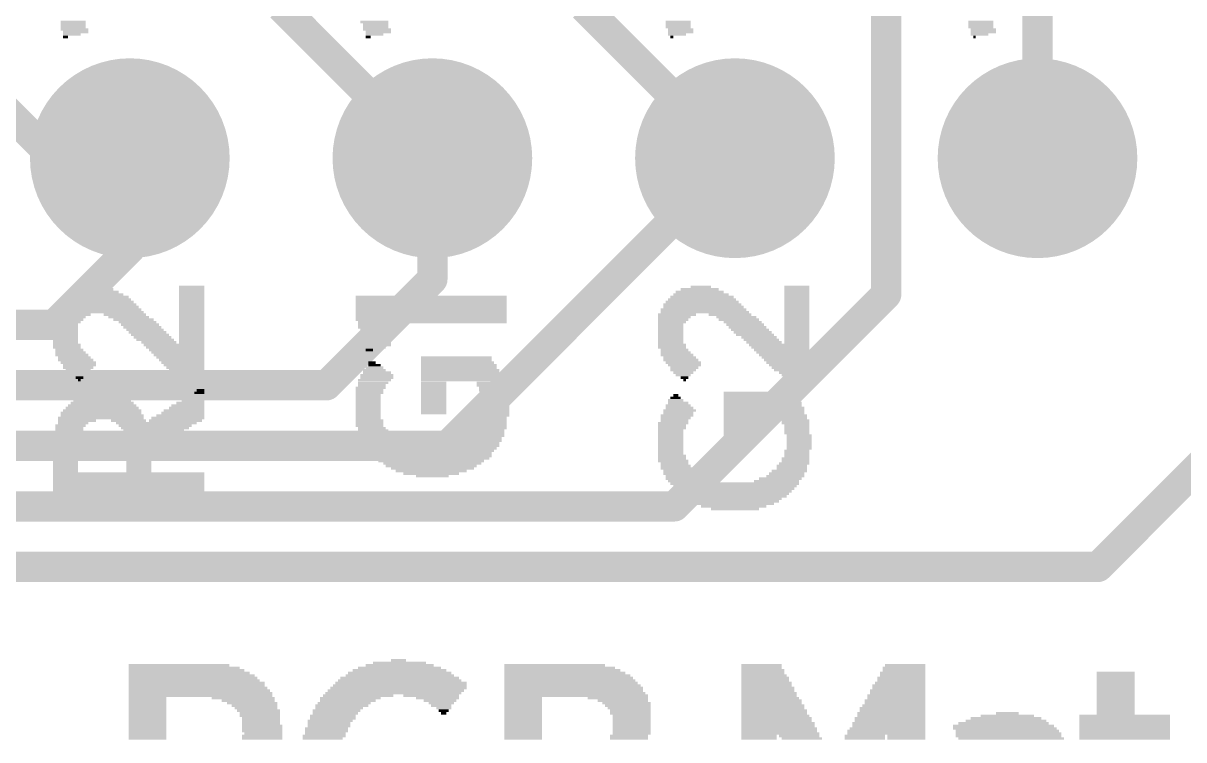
# Model space of a CAD drawing. Extents: x -1.3 to 65.2, y -0.1 to 30.9.
# Drawn here: x 49.91 to 59.65, y 16.2 to 22.21 of the extents above; entities that cross this region are included whole.
import ezdxf

# ---------------------------------------------------------------- set-up
doc = ezdxf.new("R2010")
doc.units = 0
for name, color, linetype in [('1', 12, 'CONTINUOUS'), ('16', 132, 'CONTINUOUS'), ('17', 110, 'CONTINUOUS'), ('200', 40, 'CONTINUOUS')]:
    doc.layers.add(name, color=color, linetype=linetype)

# ---------------------------------------------------------------- blocks, each defined once
blk = doc.blocks.new('ROUNDP')
at = {"const_width": 0.5}
blk.add_lwpolyline([(0, -0.25, 1), (0, 0.25, 1), (0, -0.25)], format="xyb", dxfattribs=at)
blk = doc.blocks.new('RECT')
blk.add_solid([(-0.5, -0.5), (0.5, -0.5), (-0.5, 0.5), (0.5, 0.5)])

msp = doc.modelspace()

# ---------------------------------------------------------------- linework, layer by layer
at = {"layer": '1', "const_width": 0.254}
for points in [[(57.15, 19.939), (57.15, 22.733)], [(58.42, 21.082), (58.42, 22.479)], [(50.8, 20.32), (50.8, 21.082)], [(53.34, 20.066), (53.34, 21.082)], [(53.467, 18.669), (55.88, 21.082)], [(50.165, 19.685), (50.8, 20.32)], [(52.451, 19.177), (53.34, 20.066)], [(55.372, 18.161), (57.15, 19.939)], [(41.275, 19.685), (50.165, 19.685)], [(58.928, 17.653), (60.96, 19.685)], [(41.529, 19.177), (52.451, 19.177)], [(41.783, 18.669), (53.467, 18.669)], [(42.037, 18.161), (55.372, 18.161)], [(42.418, 17.653), (58.928, 17.653)]]:
    msp.add_lwpolyline(points, dxfattribs=at)
at = {"layer": '1', "const_width": 0.127}
for points in [[(50.8635, 21.082, 1), (50.7365, 21.082)], [(53.4035, 21.082, 1), (53.2765, 21.082)], [(55.9249, 21.0371, 1), (55.8351, 21.1269)], [(58.3565, 21.082, 1), (58.4835, 21.082)], [(50.7365, 20.32, 1), (50.8635, 20.32)], [(50.8449, 20.2751, 1), (50.7551, 20.3649)], [(53.3849, 20.0211, 1), (53.2951, 20.1109)], [(53.2765, 20.066, 1), (53.4035, 20.066)], [(57.0865, 19.939, 1), (57.2135, 19.939)], [(57.1949, 19.8941, 1), (57.1051, 19.9839)], [(50.1201, 19.7299, 1), (50.2099, 19.6401)], [(50.165, 19.6215, 1), (50.165, 19.7485)], [(52.451, 19.1135, 1), (52.451, 19.2405)], [(52.4061, 19.2219, 1), (52.4959, 19.1321)], [(53.4221, 18.7139, 1), (53.5119, 18.6241)], [(53.467, 18.6055, 1), (53.467, 18.7325)], [(55.3271, 18.2059, 1), (55.4169, 18.1161)], [(55.372, 18.0975, 1), (55.372, 18.2245)], [(58.8831, 17.6979, 1), (58.9729, 17.6081)], [(58.928, 17.5895, 1), (58.928, 17.7165)]]:
    msp.add_lwpolyline(points, format="xyb", dxfattribs=at)
at = {"layer": '16'}
for points, const_width in [([(48.895, 22.352), (50.165, 21.082)], 0.254), ([(52.07, 22.352), (52.832, 21.59)], 0.254), ([(54.61, 22.352), (55.88, 21.082)], 0.254), ([(52.832, 21.59), (53.34, 21.082)], 0.3048), ([(50.165, 21.082), (50.8, 21.082)], 0.254)]:
    msp.add_lwpolyline(points, dxfattribs=dict(at, const_width=const_width))
for points, const_width in [([(52.8859, 21.6439, 1), (52.7781, 21.5361)], 0.1524), ([(52.7871, 21.5451, 1), (52.8769, 21.6349)], 0.127), ([(50.165, 21.1455, 1), (50.165, 21.0185)], 0.127), ([(50.1201, 21.0371, 1), (50.2099, 21.1269)], 0.127), ([(50.8, 21.0185, 1), (50.8, 21.1455)], 0.127), ([(53.2861, 21.0281, 1), (53.3939, 21.1359)], 0.1524), ([(55.8351, 21.0371, 1), (55.9249, 21.1269)], 0.127)]:
    msp.add_lwpolyline(points, format="xyb", dxfattribs=dict(at, const_width=const_width))

# ---------------------------------------------------------------- block references
at = {"layer": '17', "xscale": 1.6764, "yscale": 1.6764, "rotation": 90}
for p in [(50.8, 21.082), (50.8, 21.082), (53.34, 21.082), (53.34, 21.082), (55.88, 21.082), (55.88, 21.082), (58.42, 21.082), (58.42, 21.082)]:
    msp.add_blockref('ROUNDP', p, dxfattribs=at)
at = {"layer": '200'}
for p, xscale, yscale in [((50.3238, 22.225), 0.2108, 0.0213), ((50.3238, 22.2038), 0.2108, 0.0211), ((52.8523, 22.225), 0.2337, 0.0213), ((52.8638, 22.2038), 0.2108, 0.0211), ((55.4038, 22.225), 0.2108, 0.0213), ((55.4038, 22.2038), 0.2108, 0.0211), ((57.9438, 22.225), 0.2108, 0.0213), ((57.9438, 22.2038), 0.2108, 0.0211), ((50.3238, 22.1827), 0.2108, 0.0211), ((50.3352, 22.1615), 0.2337, 0.0213), ((50.3453, 22.1403), 0.2134, 0.0211), ((50.3136, 22.1192), 0.1499, 0.0211), ((52.8638, 22.1827), 0.2108, 0.0211), ((52.8752, 22.1615), 0.2337, 0.0213), ((52.8853, 22.1403), 0.2134, 0.0211), ((52.8536, 22.1192), 0.1499, 0.0211), ((55.4038, 22.1827), 0.2108, 0.0211), ((55.4253, 22.1615), 0.2134, 0.0213), ((55.4253, 22.1403), 0.2134, 0.0211), ((55.3936, 22.1192), 0.1499, 0.0211), ((57.9438, 22.1827), 0.2108, 0.0211), ((57.9653, 22.1615), 0.2134, 0.0213), ((57.9653, 22.1403), 0.2134, 0.0211), ((57.9323, 22.1192), 0.1473, 0.0211), ((50.2602, 22.098), 0.0432, 0.0213), ((52.8003, 22.098), 0.0432, 0.0213), ((55.3504, 22.098), 0.0229, 0.0213), ((57.8917, 22.098), 0.0203, 0.0213), ((50.5041, 19.9813), 0.3175, 0.0211), ((50.5041, 20.0025), 0.1499, 0.0213), ((51.3194, 20.0025), 0.2108, 0.0213), ((51.3194, 19.9813), 0.2108, 0.0211), ((55.5841, 19.9813), 0.3175, 0.0211), ((55.5943, 20.0025), 0.1702, 0.0213), ((56.3994, 20.0025), 0.2108, 0.0213), ((56.3994, 19.9813), 0.2108, 0.0211), ((50.5257, 19.8755), 0.6147, 0.0213), ((50.5244, 19.8967), 0.5715, 0.0211), ((50.5257, 19.9178), 0.5283, 0.0211), ((50.5143, 19.939), 0.4648, 0.0213), ((50.5041, 19.9602), 0.4039, 0.0211), ((51.3194, 19.9602), 0.2108, 0.0211), ((51.3194, 19.939), 0.2108, 0.0213), ((51.3194, 19.9178), 0.2108, 0.0211), ((51.3194, 19.8967), 0.2108, 0.0211), ((51.3194, 19.8755), 0.2108, 0.0213), ((53.3298, 19.9178), 1.27, 0.0211), ((53.3298, 19.8967), 1.27, 0.0211), ((53.3298, 19.8755), 1.27, 0.0213), ((55.6044, 19.8755), 0.6121, 0.0213), ((55.6044, 19.8967), 0.5715, 0.0211), ((55.6044, 19.9178), 0.5309, 0.0211), ((55.5943, 19.939), 0.4648, 0.0213), ((55.5841, 19.9602), 0.4039, 0.0211), ((56.3994, 19.9602), 0.2108, 0.0211), ((56.3994, 19.939), 0.2108, 0.0213), ((56.3994, 19.9178), 0.2108, 0.0211), ((56.3994, 19.8967), 0.2108, 0.0211), ((56.3994, 19.8755), 0.2108, 0.0213), ((50.5358, 19.812), 0.7214, 0.0213), ((50.546, 19.7908), 0.7417, 0.0211), ((50.3238, 19.7697), 0.2972, 0.0211), ((50.5358, 19.8332), 0.6756, 0.0211), ((50.5257, 19.8543), 0.6553, 0.0211), ((50.7581, 19.7697), 0.3581, 0.0211), ((51.3194, 19.8543), 0.2108, 0.0211), ((51.3194, 19.8332), 0.2108, 0.0211), ((51.3194, 19.812), 0.2108, 0.0213), ((51.3194, 19.7908), 0.2108, 0.0211), ((51.3194, 19.7697), 0.2108, 0.0211), ((53.3298, 19.8543), 1.27, 0.0211), ((53.3298, 19.8332), 1.27, 0.0211), ((53.3298, 19.812), 1.27, 0.0213), ((53.3298, 19.7908), 1.27, 0.0211), ((53.3298, 19.7697), 1.27, 0.0211), ((55.3936, 19.7697), 0.3175, 0.0211), ((55.6158, 19.812), 0.7214, 0.0213), ((55.626, 19.7908), 0.7417, 0.0211), ((55.6158, 19.8332), 0.6756, 0.0211), ((55.6057, 19.8543), 0.6553, 0.0211), ((55.8381, 19.7697), 0.3581, 0.0211), ((56.3994, 19.8543), 0.2108, 0.0211), ((56.3994, 19.8332), 0.2108, 0.0211), ((56.3994, 19.812), 0.2108, 0.0213), ((56.3994, 19.7908), 0.2108, 0.0211), ((56.3994, 19.7697), 0.2108, 0.0211), ((50.2818, 19.7273), 0.254, 0.0211), ((50.2602, 19.685), 0.2108, 0.0213), ((50.292, 19.7485), 0.2743, 0.0213), ((50.2717, 19.7062), 0.2337, 0.0211), ((50.7898, 19.7485), 0.3404, 0.0213), ((50.8317, 19.7273), 0.3378, 0.0211), ((50.8648, 19.7062), 0.3175, 0.0211), ((50.8851, 19.685), 0.3175, 0.0213), ((51.3194, 19.7485), 0.2108, 0.0213), ((51.3194, 19.7273), 0.2108, 0.0211), ((51.3194, 19.7062), 0.2108, 0.0211), ((51.3194, 19.685), 0.2108, 0.0213), ((53.3298, 19.7485), 1.27, 0.0213), ((53.3298, 19.7273), 1.27, 0.0211), ((53.34, 19.7062), 1.2497, 0.0211), ((52.832, 19.685), 0.2337, 0.0213), ((55.3618, 19.7273), 0.254, 0.0211), ((55.372, 19.7485), 0.2743, 0.0213), ((55.3517, 19.7062), 0.2337, 0.0211), ((55.3403, 19.685), 0.2108, 0.0213), ((55.8914, 19.7485), 0.3378, 0.0213), ((55.9118, 19.7273), 0.3378, 0.0211), ((55.9448, 19.7062), 0.3175, 0.0211), ((55.9651, 19.685), 0.3175, 0.0213), ((56.3994, 19.7485), 0.2108, 0.0213), ((56.3994, 19.7273), 0.2108, 0.0211), ((56.3994, 19.7062), 0.2108, 0.0211), ((56.3994, 19.685), 0.2108, 0.0213), ((50.2602, 19.6638), 0.2108, 0.0211), ((50.2602, 19.6427), 0.2108, 0.0211), ((50.2602, 19.6215), 0.2108, 0.0213), ((50.2602, 19.6003), 0.2108, 0.0211), ((50.2602, 19.5792), 0.2108, 0.0211), ((50.9054, 19.6638), 0.3175, 0.0211), ((50.927, 19.6427), 0.315, 0.0211), ((50.9486, 19.6215), 0.3175, 0.0213), ((50.9689, 19.6003), 0.3175, 0.0211), ((50.9905, 19.5792), 0.315, 0.0211), ((51.3194, 19.6638), 0.2108, 0.0211), ((51.3194, 19.6427), 0.2108, 0.0211), ((51.3194, 19.6215), 0.2108, 0.0213), ((51.3194, 19.6003), 0.2108, 0.0211), ((51.3194, 19.5792), 0.2108, 0.0211), ((52.832, 19.6638), 0.2337, 0.0211), ((52.8422, 19.6427), 0.2134, 0.0211), ((52.8422, 19.6215), 0.2134, 0.0213), ((52.8523, 19.6003), 0.2337, 0.0211), ((52.8638, 19.5792), 0.2108, 0.0211), ((55.3403, 19.6638), 0.2108, 0.0211), ((55.3403, 19.6427), 0.2108, 0.0211), ((55.3403, 19.6215), 0.2108, 0.0213), ((55.3403, 19.6003), 0.2108, 0.0211), ((55.3403, 19.5792), 0.2108, 0.0211), ((55.9854, 19.6638), 0.3175, 0.0211), ((56.007, 19.6427), 0.32, 0.0211), ((56.0286, 19.6215), 0.3175, 0.0213), ((56.0489, 19.6003), 0.3175, 0.0211), ((56.0819, 19.5792), 0.2972, 0.0211), ((56.3994, 19.6638), 0.2108, 0.0211), ((56.3994, 19.6427), 0.2108, 0.0211), ((56.3994, 19.6215), 0.2108, 0.0213), ((56.3994, 19.6003), 0.2108, 0.0211), ((56.3994, 19.5792), 0.2108, 0.0211), ((50.2602, 19.558), 0.2108, 0.0213), ((50.2602, 19.5368), 0.2108, 0.0211), ((50.2717, 19.5157), 0.2337, 0.0211), ((50.2717, 19.4945), 0.2337, 0.0213), ((51.0121, 19.558), 0.3175, 0.0213), ((51.0438, 19.5368), 0.2946, 0.0211), ((51.1708, 19.5157), 0.508, 0.0211), ((51.181, 19.4945), 0.4877, 0.0213), ((51.3194, 19.558), 0.2108, 0.0213), ((51.3194, 19.5368), 0.2108, 0.0211), ((52.8638, 19.558), 0.2108, 0.0213), ((52.8752, 19.5368), 0.2337, 0.0211), ((52.8853, 19.5157), 0.2134, 0.0211), ((52.8638, 19.4945), 0.1702, 0.0213), ((55.3403, 19.558), 0.2108, 0.0213), ((55.3403, 19.5368), 0.2108, 0.0211), ((55.3517, 19.5157), 0.2337, 0.0211), ((55.3517, 19.4945), 0.2337, 0.0213), ((56.1023, 19.558), 0.2972, 0.0213), ((56.1238, 19.5368), 0.2946, 0.0211), ((56.2508, 19.5157), 0.508, 0.0211), ((56.261, 19.4945), 0.4877, 0.0213), ((56.3994, 19.558), 0.2108, 0.0213), ((56.3994, 19.5368), 0.2108, 0.0211), ((50.292, 19.4733), 0.2337, 0.0211), ((50.3022, 19.4522), 0.254, 0.0211), ((50.3136, 19.431), 0.2769, 0.0213), ((50.3453, 19.3887), 0.2946, 0.0211), ((50.3352, 19.4098), 0.2743, 0.0211), ((51.1924, 19.4733), 0.4648, 0.0211), ((51.2026, 19.4522), 0.4445, 0.0211), ((51.2127, 19.431), 0.4242, 0.0213), ((51.2242, 19.4098), 0.4013, 0.0211), ((51.2343, 19.3887), 0.381, 0.0211), ((52.8104, 19.4733), 0.0635, 0.0211), ((53.5407, 19.4098), 0.5944, 0.0211), ((53.5407, 19.3887), 0.5944, 0.0211), ((55.372, 19.4733), 0.2337, 0.0211), ((55.3822, 19.4522), 0.254, 0.0211), ((55.3936, 19.431), 0.2769, 0.0213), ((55.4253, 19.3887), 0.2946, 0.0211), ((55.4152, 19.4098), 0.2743, 0.0211), ((56.2724, 19.4733), 0.4648, 0.0211), ((56.2826, 19.4522), 0.4445, 0.0211), ((56.2928, 19.431), 0.4242, 0.0213), ((56.3042, 19.4098), 0.4013, 0.0211), ((56.3143, 19.3887), 0.381, 0.0211), ((50.3669, 19.3675), 0.2972, 0.0213), ((50.3771, 19.3463), 0.2769, 0.0211), ((50.3657, 19.3252), 0.254, 0.0211), ((50.3669, 19.304), 0.2108, 0.0213), ((50.3669, 19.2828), 0.1702, 0.0211), ((51.2445, 19.3675), 0.3607, 0.0213), ((51.2547, 19.3463), 0.3404, 0.0211), ((51.2661, 19.3252), 0.3175, 0.0211), ((51.2763, 19.304), 0.2972, 0.0213), ((51.2864, 19.2828), 0.2769, 0.0211), ((52.8536, 19.304), 0.1905, 0.0213), ((52.8752, 19.2828), 0.2337, 0.0211), ((52.8536, 19.3252), 0.1499, 0.0211), ((52.8333, 19.3675), 0.0635, 0.0213), ((52.8536, 19.3463), 0.1041, 0.0211), ((53.5508, 19.3675), 0.6147, 0.0213), ((53.5623, 19.3463), 0.6375, 0.0211), ((53.5623, 19.3252), 0.6375, 0.0211), ((53.5724, 19.304), 0.6579, 0.0213), ((53.5724, 19.2828), 0.6579, 0.0211), ((55.4469, 19.3675), 0.2972, 0.0213), ((55.4571, 19.3463), 0.2769, 0.0211), ((55.4558, 19.3252), 0.2337, 0.0211), ((55.4457, 19.304), 0.2134, 0.0213), ((55.4469, 19.2828), 0.1702, 0.0211), ((56.3245, 19.3675), 0.3607, 0.0213), ((56.3359, 19.3463), 0.3378, 0.0211), ((56.3461, 19.3252), 0.3175, 0.0211), ((56.3563, 19.304), 0.2972, 0.0213), ((56.3778, 19.2828), 0.254, 0.0211), ((50.3657, 19.2617), 0.127, 0.0211), ((50.3771, 19.2405), 0.0635, 0.0213), ((50.3771, 19.2193), 0.0229, 0.0211), ((51.2978, 19.2617), 0.254, 0.0211), ((51.3194, 19.2405), 0.2108, 0.0213), ((51.3296, 19.2193), 0.1905, 0.0211), ((52.8536, 19.2193), 0.2769, 0.0211), ((52.8422, 19.1982), 0.254, 0.0211), ((52.8739, 19.2617), 0.2769, 0.0211), ((52.8739, 19.2405), 0.2769, 0.0213), ((53.5826, 19.2617), 0.6782, 0.0211), ((53.5826, 19.2405), 0.6782, 0.0213), ((53.594, 19.2193), 0.701, 0.0211), ((53.3502, 19.1982), 0.2134, 0.0211), ((53.8277, 19.1982), 0.2337, 0.0211), ((55.4457, 19.2617), 0.127, 0.0211), ((55.4571, 19.2405), 0.0635, 0.0213), ((55.4571, 19.2193), 0.0229, 0.0211), ((56.388, 19.2617), 0.2337, 0.0211), ((56.3994, 19.2405), 0.2108, 0.0213), ((56.4096, 19.2193), 0.1905, 0.0211), ((50.5676, 19.0923), 0.3175, 0.0211), ((50.5676, 19.1135), 0.1499, 0.0213), ((51.3613, 19.0923), 0.127, 0.0211), ((51.3829, 19.1135), 0.0838, 0.0213), ((51.3931, 19.1347), 0.0635, 0.0211), ((52.8218, 19.1558), 0.254, 0.0211), ((52.8117, 19.1347), 0.2337, 0.0211), ((52.8117, 19.1135), 0.2337, 0.0213), ((52.8003, 19.0923), 0.2108, 0.0211), ((52.832, 19.177), 0.2337, 0.0213), ((53.3502, 19.177), 0.2134, 0.0213), ((53.3502, 19.1558), 0.2134, 0.0211), ((53.3502, 19.1347), 0.2134, 0.0211), ((53.3502, 19.1135), 0.2134, 0.0213), ((53.3502, 19.0923), 0.2134, 0.0211), ((53.8277, 19.177), 0.2337, 0.0213), ((53.848, 19.1558), 0.2337, 0.0211), ((53.848, 19.1347), 0.2337, 0.0211), ((53.8582, 19.1135), 0.2134, 0.0213), ((53.8582, 19.0923), 0.2134, 0.0211), ((55.3834, 19.0923), 0.0432, 0.0211), ((56.0819, 19.1135), 0.5918, 0.0213), ((56.0921, 19.0923), 0.6121, 0.0211), ((50.5676, 19.0077), 0.5715, 0.0211), ((50.5676, 19.0288), 0.5309, 0.0211), ((50.5676, 19.05), 0.4851, 0.0213), ((50.5574, 19.0712), 0.4242, 0.0211), ((51.2864, 19.0077), 0.2769, 0.0211), ((51.308, 19.0288), 0.2337, 0.0211), ((51.3296, 19.05), 0.1905, 0.0213), ((51.3398, 19.0712), 0.1702, 0.0211), ((52.8003, 19.0712), 0.2108, 0.0211), ((52.8003, 19.05), 0.2108, 0.0213), ((52.8003, 19.0288), 0.2108, 0.0211), ((52.8003, 19.0077), 0.2108, 0.0211), ((53.3502, 19.0712), 0.2134, 0.0211), ((53.3502, 19.05), 0.2134, 0.0213), ((53.3502, 19.0288), 0.2134, 0.0211), ((53.3502, 19.0077), 0.2134, 0.0211), ((53.8582, 19.0712), 0.2134, 0.0211), ((53.8696, 19.05), 0.1905, 0.0213), ((53.8798, 19.0288), 0.2108, 0.0211), ((53.8798, 19.0077), 0.2108, 0.0211), ((55.4038, 19.0077), 0.2108, 0.0211), ((55.3822, 19.05), 0.127, 0.0213), ((55.4038, 19.0288), 0.1702, 0.0211), ((55.3822, 19.0712), 0.0864, 0.0211), ((56.0921, 19.0712), 0.6121, 0.0211), ((56.1023, 19.05), 0.6325, 0.0213), ((56.1137, 19.0288), 0.6553, 0.0211), ((56.1137, 19.0077), 0.6553, 0.0211), ((50.5574, 18.9018), 0.7188, 0.0211), ((50.5574, 18.9442), 0.6782, 0.0211), ((50.5676, 18.923), 0.6985, 0.0213), ((50.5676, 18.9653), 0.6579, 0.0211), ((50.5676, 18.9865), 0.6121, 0.0213), ((51.2026, 18.9018), 0.4445, 0.0211), ((51.2242, 18.923), 0.4013, 0.0213), ((51.2445, 18.9442), 0.3607, 0.0211), ((51.2547, 18.9653), 0.3404, 0.0211), ((51.2763, 18.9865), 0.2972, 0.0213), ((52.8003, 18.9865), 0.2108, 0.0213), ((52.8003, 18.9653), 0.2108, 0.0211), ((52.8003, 18.9442), 0.2108, 0.0211), ((52.8003, 18.923), 0.2108, 0.0213), ((52.8003, 18.9018), 0.2108, 0.0211), ((53.3502, 18.9865), 0.2134, 0.0213), ((53.3502, 18.9653), 0.2134, 0.0211), ((53.3502, 18.9442), 0.2134, 0.0211), ((53.8683, 18.923), 0.2337, 0.0213), ((53.8582, 18.9018), 0.2134, 0.0211), ((53.8798, 18.9865), 0.2108, 0.0213), ((53.8798, 18.9653), 0.2108, 0.0211), ((53.8798, 18.9442), 0.2108, 0.0211), ((55.3936, 18.923), 0.2769, 0.0213), ((55.3822, 18.9018), 0.254, 0.0211), ((55.405, 18.9442), 0.254, 0.0211), ((55.4152, 18.9653), 0.2743, 0.0211), ((55.4152, 18.9865), 0.2337, 0.0213), ((56.1238, 18.9865), 0.6756, 0.0213), ((56.1238, 18.9653), 0.6756, 0.0211), ((56.1238, 18.9442), 0.6756, 0.0211), ((55.8914, 18.9018), 0.2108, 0.0211), ((56.1353, 18.923), 0.6985, 0.0213), ((56.3677, 18.9018), 0.2337, 0.0211), ((50.3022, 18.8383), 0.254, 0.0211), ((50.292, 18.8172), 0.2337, 0.0211), ((50.292, 18.796), 0.2337, 0.0213), ((50.325, 18.8595), 0.254, 0.0213), ((50.3568, 18.8807), 0.3175, 0.0211), ((50.7898, 18.8807), 0.2946, 0.0211), ((51.0222, 18.8595), 0.6782, 0.0213), ((51.0121, 18.8383), 0.6121, 0.0211), ((51.0121, 18.8172), 0.5715, 0.0211), ((51.0007, 18.796), 0.508, 0.0213), ((51.1823, 18.8807), 0.4445, 0.0211), ((52.8117, 18.8807), 0.2337, 0.0211), ((52.8117, 18.8595), 0.2337, 0.0213), ((52.8117, 18.8383), 0.2337, 0.0211), ((52.832, 18.8172), 0.2337, 0.0211), ((52.8422, 18.796), 0.254, 0.0213), ((53.8378, 18.8172), 0.254, 0.0211), ((53.8277, 18.796), 0.2337, 0.0213), ((53.848, 18.8383), 0.2337, 0.0211), ((53.8582, 18.8807), 0.2134, 0.0211), ((53.8582, 18.8595), 0.2134, 0.0213), ((55.3618, 18.8595), 0.254, 0.0213), ((55.3517, 18.8383), 0.2337, 0.0211), ((55.3517, 18.8172), 0.2337, 0.0211), ((55.3403, 18.796), 0.2108, 0.0213), ((55.372, 18.8807), 0.2337, 0.0211), ((55.8914, 18.8807), 0.2108, 0.0211), ((55.8914, 18.8595), 0.2108, 0.0213), ((55.8914, 18.8383), 0.2108, 0.0211), ((55.8914, 18.8172), 0.2108, 0.0211), ((55.8914, 18.796), 0.2108, 0.0213), ((56.388, 18.8807), 0.2337, 0.0211), ((56.388, 18.8595), 0.2337, 0.0213), ((56.3994, 18.8383), 0.2108, 0.0211), ((56.3994, 18.8172), 0.2108, 0.0211), ((56.3994, 18.796), 0.2108, 0.0213), ((50.2602, 18.7113), 0.2108, 0.0211), ((50.2818, 18.7748), 0.2134, 0.0211), ((50.2818, 18.7537), 0.2134, 0.0211), ((50.2818, 18.7325), 0.2134, 0.0213), ((50.9803, 18.7748), 0.4674, 0.0211), ((50.9803, 18.7537), 0.4216, 0.0211), ((50.9588, 18.7325), 0.3785, 0.0213), ((50.9384, 18.7113), 0.3378, 0.0211), ((52.8536, 18.7748), 0.2769, 0.0211), ((52.8739, 18.7537), 0.2769, 0.0211), ((52.8841, 18.7325), 0.2972, 0.0213), ((52.9069, 18.7113), 0.2972, 0.0211), ((53.7629, 18.7113), 0.3175, 0.0211), ((53.7845, 18.7325), 0.2743, 0.0213), ((53.8061, 18.7537), 0.2769, 0.0211), ((53.8175, 18.7748), 0.254, 0.0211), ((55.3403, 18.7748), 0.2108, 0.0211), ((55.3403, 18.7537), 0.2108, 0.0211), ((55.3403, 18.7325), 0.2108, 0.0213), ((55.3403, 18.7113), 0.2108, 0.0211), ((55.8914, 18.7748), 0.2108, 0.0211), ((55.8914, 18.7537), 0.2108, 0.0211), ((55.8914, 18.7325), 0.2108, 0.0213), ((55.8914, 18.7113), 0.2108, 0.0211), ((56.3994, 18.7748), 0.2108, 0.0211), ((56.4198, 18.7537), 0.2108, 0.0211), ((56.4198, 18.7325), 0.2108, 0.0213), ((56.4198, 18.7113), 0.2108, 0.0211), ((50.2602, 18.6902), 0.2108, 0.0211), ((50.2602, 18.669), 0.2108, 0.0213), ((50.2602, 18.6478), 0.2108, 0.0211), ((50.2602, 18.6267), 0.2108, 0.0211), ((50.2602, 18.6055), 0.2108, 0.0213), ((50.927, 18.6902), 0.315, 0.0211), ((50.8749, 18.6267), 0.2108, 0.0211), ((50.8749, 18.6055), 0.2108, 0.0213), ((50.9067, 18.669), 0.2743, 0.0213), ((50.8851, 18.6478), 0.2311, 0.0211), ((52.9273, 18.6902), 0.3378, 0.0211), ((52.9692, 18.669), 0.381, 0.0213), ((53.0225, 18.6478), 0.442, 0.0211), ((53.3298, 18.6267), 1.0566, 0.0211), ((53.3298, 18.6055), 1.016, 0.0213), ((53.6588, 18.6478), 0.4445, 0.0211), ((53.7108, 18.669), 0.381, 0.0213), ((53.7324, 18.6902), 0.3378, 0.0211), ((55.3403, 18.6902), 0.2108, 0.0211), ((55.3403, 18.669), 0.2108, 0.0213), ((55.3403, 18.6478), 0.2108, 0.0211), ((55.3403, 18.6267), 0.2108, 0.0211), ((55.3403, 18.6055), 0.2108, 0.0213), ((55.8914, 18.6902), 0.2108, 0.0211), ((55.8914, 18.669), 0.2108, 0.0213), ((56.3994, 18.6267), 0.2108, 0.0211), ((56.3994, 18.6055), 0.2108, 0.0213), ((56.4198, 18.6902), 0.2108, 0.0211), ((56.4198, 18.669), 0.2108, 0.0213), ((56.4198, 18.6478), 0.2108, 0.0211), ((50.2602, 18.5843), 0.2108, 0.0211), ((50.2602, 18.5632), 0.2108, 0.0211), ((50.2602, 18.542), 0.2108, 0.0213), ((50.2602, 18.5208), 0.2108, 0.0211), ((50.8749, 18.5843), 0.2108, 0.0211), ((50.8749, 18.5632), 0.2108, 0.0211), ((50.8749, 18.542), 0.2108, 0.0213), ((50.8749, 18.5208), 0.2108, 0.0211), ((53.34, 18.5843), 0.9957, 0.0211), ((53.3413, 18.5632), 0.9525, 0.0211), ((53.3298, 18.542), 0.889, 0.0213), ((53.34, 18.5208), 0.823, 0.0211), ((55.3618, 18.542), 0.254, 0.0213), ((55.3517, 18.5843), 0.2337, 0.0211), ((55.3517, 18.5632), 0.2337, 0.0211), ((55.372, 18.5208), 0.2337, 0.0211), ((56.3778, 18.5208), 0.254, 0.0211), ((56.388, 18.5632), 0.2337, 0.0211), ((56.388, 18.542), 0.2337, 0.0213), ((56.3994, 18.5843), 0.2108, 0.0211), ((50.2602, 18.4997), 0.2108, 0.0211), ((50.2602, 18.4785), 0.2108, 0.0213), ((50.2602, 18.4573), 0.2108, 0.0211), ((50.7898, 18.4362), 1.27, 0.0211), ((50.7898, 18.415), 1.27, 0.0213), ((50.8749, 18.4997), 0.2108, 0.0211), ((50.8749, 18.4785), 0.2108, 0.0213), ((50.8749, 18.4573), 0.2108, 0.0211), ((53.3298, 18.4997), 0.762, 0.0211), ((53.3413, 18.4785), 0.6985, 0.0213), ((53.3298, 18.4573), 0.5944, 0.0211), ((53.3298, 18.4362), 0.4674, 0.0211), ((53.34, 18.415), 0.2743, 0.0213), ((55.3822, 18.4997), 0.254, 0.0211), ((55.3936, 18.4785), 0.2769, 0.0213), ((55.4253, 18.4362), 0.2946, 0.0211), ((55.4152, 18.4573), 0.2743, 0.0211), ((55.4571, 18.415), 0.3175, 0.0213), ((56.3029, 18.415), 0.3175, 0.0213), ((56.3143, 18.4362), 0.2946, 0.0211), ((56.3359, 18.4573), 0.2972, 0.0211), ((56.3575, 18.4997), 0.254, 0.0211), ((56.3575, 18.4785), 0.254, 0.0213), ((50.7898, 18.3938), 1.27, 0.0211), ((50.7898, 18.3727), 1.27, 0.0211), ((50.7898, 18.3515), 1.27, 0.0213), ((50.7898, 18.3303), 1.27, 0.0211), ((50.7898, 18.3092), 1.27, 0.0211), ((55.4787, 18.3938), 0.3607, 0.0211), ((55.5206, 18.3727), 0.4039, 0.0211), ((55.8787, 18.3515), 1.0795, 0.0213), ((55.88, 18.3303), 1.0363, 0.0211), ((55.88, 18.3092), 0.9957, 0.0211), ((56.2293, 18.3727), 0.3785, 0.0211), ((56.261, 18.3938), 0.3607, 0.0211), ((50.7898, 18.288), 1.27, 0.0213), ((50.7898, 18.2668), 1.27, 0.0211), ((50.7898, 18.2457), 1.27, 0.0211), ((50.7898, 18.2245), 1.27, 0.0213), ((55.8813, 18.288), 0.9525, 0.0213), ((55.88, 18.2668), 0.9093, 0.0211), ((55.88, 18.2457), 0.8687, 0.0211), ((55.8698, 18.2245), 0.8026, 0.0213), ((55.88, 18.2033), 0.7417, 0.0211), ((55.88, 18.1822), 0.6553, 0.0211), ((55.8698, 18.161), 0.5486, 0.0213), ((55.88, 18.1398), 0.4013, 0.0211), ((53.0644, 16.8487), 0.4445, 0.0211), ((53.0555, 16.8698), 0.127, 0.0211), ((51.2127, 16.8275), 0.8458, 0.0213), ((51.2559, 16.8063), 0.9322, 0.0211), ((51.2978, 16.764), 1.016, 0.0213), ((51.2763, 16.7852), 0.9728, 0.0211), ((53.0657, 16.764), 0.8687, 0.0213), ((53.0644, 16.7852), 0.7849, 0.0211), ((53.0644, 16.8063), 0.6985, 0.0211), ((53.0644, 16.8275), 0.5715, 0.0213), ((54.3674, 16.8275), 0.8458, 0.0213), ((54.4093, 16.8063), 0.9296, 0.0211), ((54.4309, 16.7852), 0.9728, 0.0211), ((54.4525, 16.764), 1.016, 0.0213), ((56.1023, 16.8275), 0.3378, 0.0213), ((56.1023, 16.8063), 0.3378, 0.0211), ((56.1137, 16.7852), 0.3607, 0.0211), ((56.1137, 16.764), 0.3607, 0.0213), ((57.2872, 16.764), 0.381, 0.0213), ((57.2986, 16.8063), 0.3581, 0.0211), ((57.2986, 16.7852), 0.3581, 0.0211), ((57.3088, 16.8275), 0.3378, 0.0213), ((59.0766, 16.764), 0.3175, 0.0213), ((51.3194, 16.7428), 1.0592, 0.0211), ((51.3613, 16.6793), 1.143, 0.0211), ((51.3613, 16.6582), 1.143, 0.0211), ((51.3296, 16.7217), 1.0795, 0.0211), ((51.3398, 16.7005), 1.0998, 0.0213), ((53.0657, 16.6582), 1.1227, 0.0211), ((53.0758, 16.6793), 1.1024, 0.0211), ((53.0657, 16.7005), 1.0363, 0.0213), ((53.0657, 16.7217), 0.9957, 0.0211), ((53.0657, 16.7428), 0.9093, 0.0211), ((54.4728, 16.7428), 1.0566, 0.0211), ((54.4843, 16.7217), 1.0795, 0.0211), ((54.4944, 16.7005), 1.0998, 0.0213), ((54.516, 16.6582), 1.143, 0.0211), ((54.5046, 16.6793), 1.1201, 0.0211), ((56.1238, 16.7428), 0.381, 0.0211), ((56.134, 16.7217), 0.4013, 0.0211), ((56.134, 16.7005), 0.4013, 0.0213), ((56.1454, 16.6793), 0.4242, 0.0211), ((56.1454, 16.6582), 0.4242, 0.0211), ((57.2554, 16.6582), 0.4445, 0.0211), ((57.2668, 16.6793), 0.4216, 0.0211), ((57.277, 16.7217), 0.4013, 0.0211), ((57.277, 16.7005), 0.4013, 0.0213), ((57.2872, 16.7428), 0.381, 0.0211), ((59.0766, 16.7428), 0.3175, 0.0211), ((59.0766, 16.7217), 0.3175, 0.0211), ((59.0766, 16.7005), 0.3175, 0.0213), ((59.0766, 16.6793), 0.3175, 0.0211), ((59.0766, 16.6582), 0.3175, 0.0211), ((51.3715, 16.637), 1.1633, 0.0213), ((51.3829, 16.6158), 1.1862, 0.0211), ((51.3931, 16.5947), 1.2065, 0.0211), ((51.3931, 16.5735), 1.2065, 0.0213), ((52.7164, 16.5735), 0.5918, 0.0213), ((53.0123, 16.5947), 1.143, 0.0211), ((53.0327, 16.6158), 1.143, 0.0211), ((53.0555, 16.637), 1.143, 0.0213), ((53.3298, 16.5735), 0.4674, 0.0213), ((54.5262, 16.637), 1.1633, 0.0213), ((54.5262, 16.6158), 1.1633, 0.0211), ((54.5363, 16.5947), 1.1836, 0.0211), ((54.5478, 16.5735), 1.2065, 0.0213), ((56.1556, 16.637), 0.4445, 0.0213), ((56.1556, 16.6158), 0.4445, 0.0211), ((56.1658, 16.5947), 0.4648, 0.0211), ((56.1658, 16.5735), 0.4648, 0.0213), ((57.2351, 16.5735), 0.4851, 0.0213), ((57.2453, 16.6158), 0.4648, 0.0211), ((57.2453, 16.5947), 0.4648, 0.0211), ((57.2554, 16.637), 0.4445, 0.0213), ((59.0766, 16.637), 0.3175, 0.0213), ((59.0766, 16.6158), 0.3175, 0.0211), ((59.0766, 16.5947), 0.3175, 0.0211), ((59.0766, 16.5735), 0.3175, 0.0213), ((50.9486, 16.5523), 0.3175, 0.0211), ((50.9486, 16.5312), 0.3175, 0.0211), ((50.9486, 16.51), 0.3175, 0.0213), ((50.9486, 16.4888), 0.3175, 0.0211), ((50.9486, 16.4677), 0.3175, 0.0211), ((51.7525, 16.5523), 0.5283, 0.0211), ((51.7944, 16.5312), 0.4445, 0.0211), ((51.8274, 16.51), 0.4242, 0.0213), ((51.8478, 16.4888), 0.3835, 0.0211), ((51.8592, 16.4677), 0.3607, 0.0211), ((52.5577, 16.4677), 0.4013, 0.0211), ((52.5793, 16.4888), 0.4445, 0.0211), ((52.5996, 16.51), 0.4445, 0.0213), ((52.6313, 16.5312), 0.4674, 0.0211), ((52.6517, 16.5523), 0.508, 0.0211), ((53.3832, 16.5523), 0.3607, 0.0211), ((53.4035, 16.5312), 0.2743, 0.0211), ((53.4149, 16.51), 0.2108, 0.0213), ((53.4149, 16.4888), 0.1702, 0.0211), ((53.4365, 16.4677), 0.127, 0.0211), ((54.102, 16.5523), 0.315, 0.0211), ((54.102, 16.5312), 0.315, 0.0211), ((54.102, 16.51), 0.315, 0.0213), ((54.102, 16.4888), 0.315, 0.0211), ((54.102, 16.4677), 0.315, 0.0211), ((54.897, 16.5523), 0.508, 0.0211), ((54.9389, 16.5312), 0.4242, 0.0211), ((54.9694, 16.51), 0.4039, 0.0213), ((54.9808, 16.4888), 0.381, 0.0211), ((54.991, 16.4677), 0.3607, 0.0211), ((56.1759, 16.5523), 0.4851, 0.0211), ((56.1873, 16.5312), 0.508, 0.0211), ((56.1873, 16.51), 0.508, 0.0213), ((56.1975, 16.4888), 0.5283, 0.0211), ((56.1975, 16.4677), 0.5283, 0.0211), ((57.2021, 16.4677), 0.5512, 0.0211), ((57.2135, 16.4888), 0.5283, 0.0211), ((57.2237, 16.5312), 0.508, 0.0211), ((57.2237, 16.51), 0.508, 0.0213), ((57.2351, 16.5523), 0.4851, 0.0211), ((59.0766, 16.5523), 0.3175, 0.0211), ((59.0766, 16.5312), 0.3175, 0.0211), ((59.0766, 16.51), 0.3175, 0.0213), ((59.0766, 16.4888), 0.3175, 0.0211), ((59.0766, 16.4677), 0.3175, 0.0211), ((50.9486, 16.4465), 0.3175, 0.0213), ((50.9486, 16.4253), 0.3175, 0.0211), ((50.9486, 16.4042), 0.3175, 0.0211), ((50.9486, 16.383), 0.3175, 0.0213), ((50.9486, 16.3618), 0.3175, 0.0211), ((51.8795, 16.4465), 0.3607, 0.0213), ((51.8909, 16.4253), 0.3378, 0.0211), ((51.8909, 16.4042), 0.3378, 0.0211), ((51.9011, 16.383), 0.3175, 0.0213), ((51.9011, 16.3618), 0.3175, 0.0211), ((52.4828, 16.3618), 0.3785, 0.0211), ((52.5043, 16.4042), 0.381, 0.0211), ((52.5043, 16.383), 0.381, 0.0213), ((52.5348, 16.4465), 0.4013, 0.0213), ((52.5247, 16.4253), 0.381, 0.0211), ((53.4353, 16.4465), 0.0838, 0.0213), ((53.4353, 16.4253), 0.0432, 0.0211), ((54.102, 16.4465), 0.315, 0.0213), ((54.102, 16.4253), 0.315, 0.0211), ((54.102, 16.4042), 0.315, 0.0211), ((54.102, 16.383), 0.315, 0.0213), ((54.102, 16.3618), 0.315, 0.0211), ((55.0012, 16.4465), 0.3404, 0.0213), ((55.0012, 16.4253), 0.3404, 0.0211), ((55.0126, 16.4042), 0.3175, 0.0211), ((55.0126, 16.383), 0.3175, 0.0213), ((55.0126, 16.3618), 0.3175, 0.0211), ((56.2089, 16.4465), 0.5512, 0.0213), ((56.2089, 16.4253), 0.5512, 0.0211), ((56.2191, 16.4042), 0.5715, 0.0211), ((56.2293, 16.383), 0.5918, 0.0213), ((56.2293, 16.3618), 0.5918, 0.0211), ((57.1818, 16.383), 0.5918, 0.0213), ((57.1818, 16.3618), 0.5918, 0.0211), ((57.1919, 16.4253), 0.5715, 0.0211), ((57.1919, 16.4042), 0.5715, 0.0211), ((57.2021, 16.4465), 0.5512, 0.0213), ((58.1558, 16.3618), 0.6756, 0.0211), ((58.1558, 16.383), 0.5944, 0.0213), ((58.166, 16.4042), 0.447, 0.0211), ((58.1673, 16.4253), 0.1905, 0.0211), ((59.1515, 16.4042), 0.762, 0.0211), ((59.1515, 16.383), 0.762, 0.0213), ((59.1515, 16.3618), 0.762, 0.0211), ((59.0766, 16.4465), 0.3175, 0.0213), ((59.0766, 16.4253), 0.3175, 0.0211), ((50.9486, 16.3407), 0.3175, 0.0211), ((50.9486, 16.3195), 0.3175, 0.0213), ((50.9486, 16.2983), 0.3175, 0.0211), ((50.9486, 16.2772), 0.3175, 0.0211), ((51.9011, 16.3407), 0.3175, 0.0211), ((51.9113, 16.3195), 0.3378, 0.0213), ((51.9113, 16.2983), 0.3378, 0.0211), ((51.9113, 16.2772), 0.3378, 0.0211), ((52.451, 16.2983), 0.3607, 0.0211), ((52.451, 16.2772), 0.3607, 0.0211), ((52.4726, 16.3407), 0.3581, 0.0211), ((52.4726, 16.3195), 0.3581, 0.0213), ((54.102, 16.3407), 0.315, 0.0211), ((54.102, 16.3195), 0.315, 0.0213), ((54.102, 16.2983), 0.315, 0.0211), ((54.102, 16.2772), 0.315, 0.0211), ((55.0126, 16.3407), 0.3175, 0.0211), ((55.0126, 16.3195), 0.3175, 0.0213), ((55.0126, 16.2983), 0.3175, 0.0211), ((55.0126, 16.2772), 0.3175, 0.0211), ((56.2407, 16.3407), 0.6147, 0.0211), ((56.2407, 16.3195), 0.6147, 0.0213), ((56.2508, 16.2983), 0.635, 0.0211), ((56.2508, 16.2772), 0.635, 0.0211), ((57.15, 16.2772), 0.6553, 0.0211), ((57.1602, 16.2983), 0.635, 0.0211), ((57.1716, 16.3407), 0.6121, 0.0211), ((57.1716, 16.3195), 0.6121, 0.0213), ((58.1457, 16.2983), 0.8687, 0.0211), ((58.1343, 16.3195), 0.8458, 0.0213), ((58.166, 16.2772), 0.8687, 0.0211), ((58.1343, 16.3407), 0.7595, 0.0211), ((59.1515, 16.3407), 0.762, 0.0211), ((59.1515, 16.3195), 0.762, 0.0213), ((59.1515, 16.2983), 0.762, 0.0211), ((59.1515, 16.2772), 0.762, 0.0211), ((50.9486, 16.256), 0.3175, 0.0213), ((50.9486, 16.2348), 0.3175, 0.0211), ((50.9486, 16.2137), 0.3175, 0.0211), ((51.9113, 16.2348), 0.3378, 0.0211), ((51.9113, 16.2137), 0.3378, 0.0211), ((51.9214, 16.256), 0.3175, 0.0213), ((52.4307, 16.2348), 0.3607, 0.0211), ((52.4193, 16.2137), 0.3378, 0.0211), ((52.4408, 16.256), 0.3404, 0.0213), ((54.102, 16.256), 0.315, 0.0213), ((54.102, 16.2348), 0.315, 0.0211), ((54.102, 16.2137), 0.315, 0.0211), ((54.991, 16.2348), 0.32, 0.0211), ((54.991, 16.2137), 0.32, 0.0211), ((55.0126, 16.256), 0.3175, 0.0213), ((56.0819, 16.2348), 0.2972, 0.0211), ((56.0819, 16.2137), 0.2972, 0.0211), ((56.261, 16.256), 0.6553, 0.0213), ((56.4198, 16.2348), 0.3378, 0.0211), ((56.4413, 16.2137), 0.3404, 0.0211), ((56.9709, 16.2348), 0.3378, 0.0211), ((56.9709, 16.2137), 0.3378, 0.0211), ((57.15, 16.256), 0.6553, 0.0213), ((57.3189, 16.2348), 0.3175, 0.0211), ((57.3189, 16.2137), 0.3175, 0.0211), ((58.1762, 16.256), 0.889, 0.0213), ((58.1762, 16.2348), 0.889, 0.0211), ((58.199, 16.2137), 0.889, 0.0211), ((59.1515, 16.256), 0.762, 0.0213), ((59.1515, 16.2348), 0.762, 0.0211), ((59.1515, 16.2137), 0.762, 0.0211)]:
    msp.add_blockref('RECT', p, dxfattribs=dict(at, xscale=xscale, yscale=yscale))

doc.saveas('drawing.dxf')
